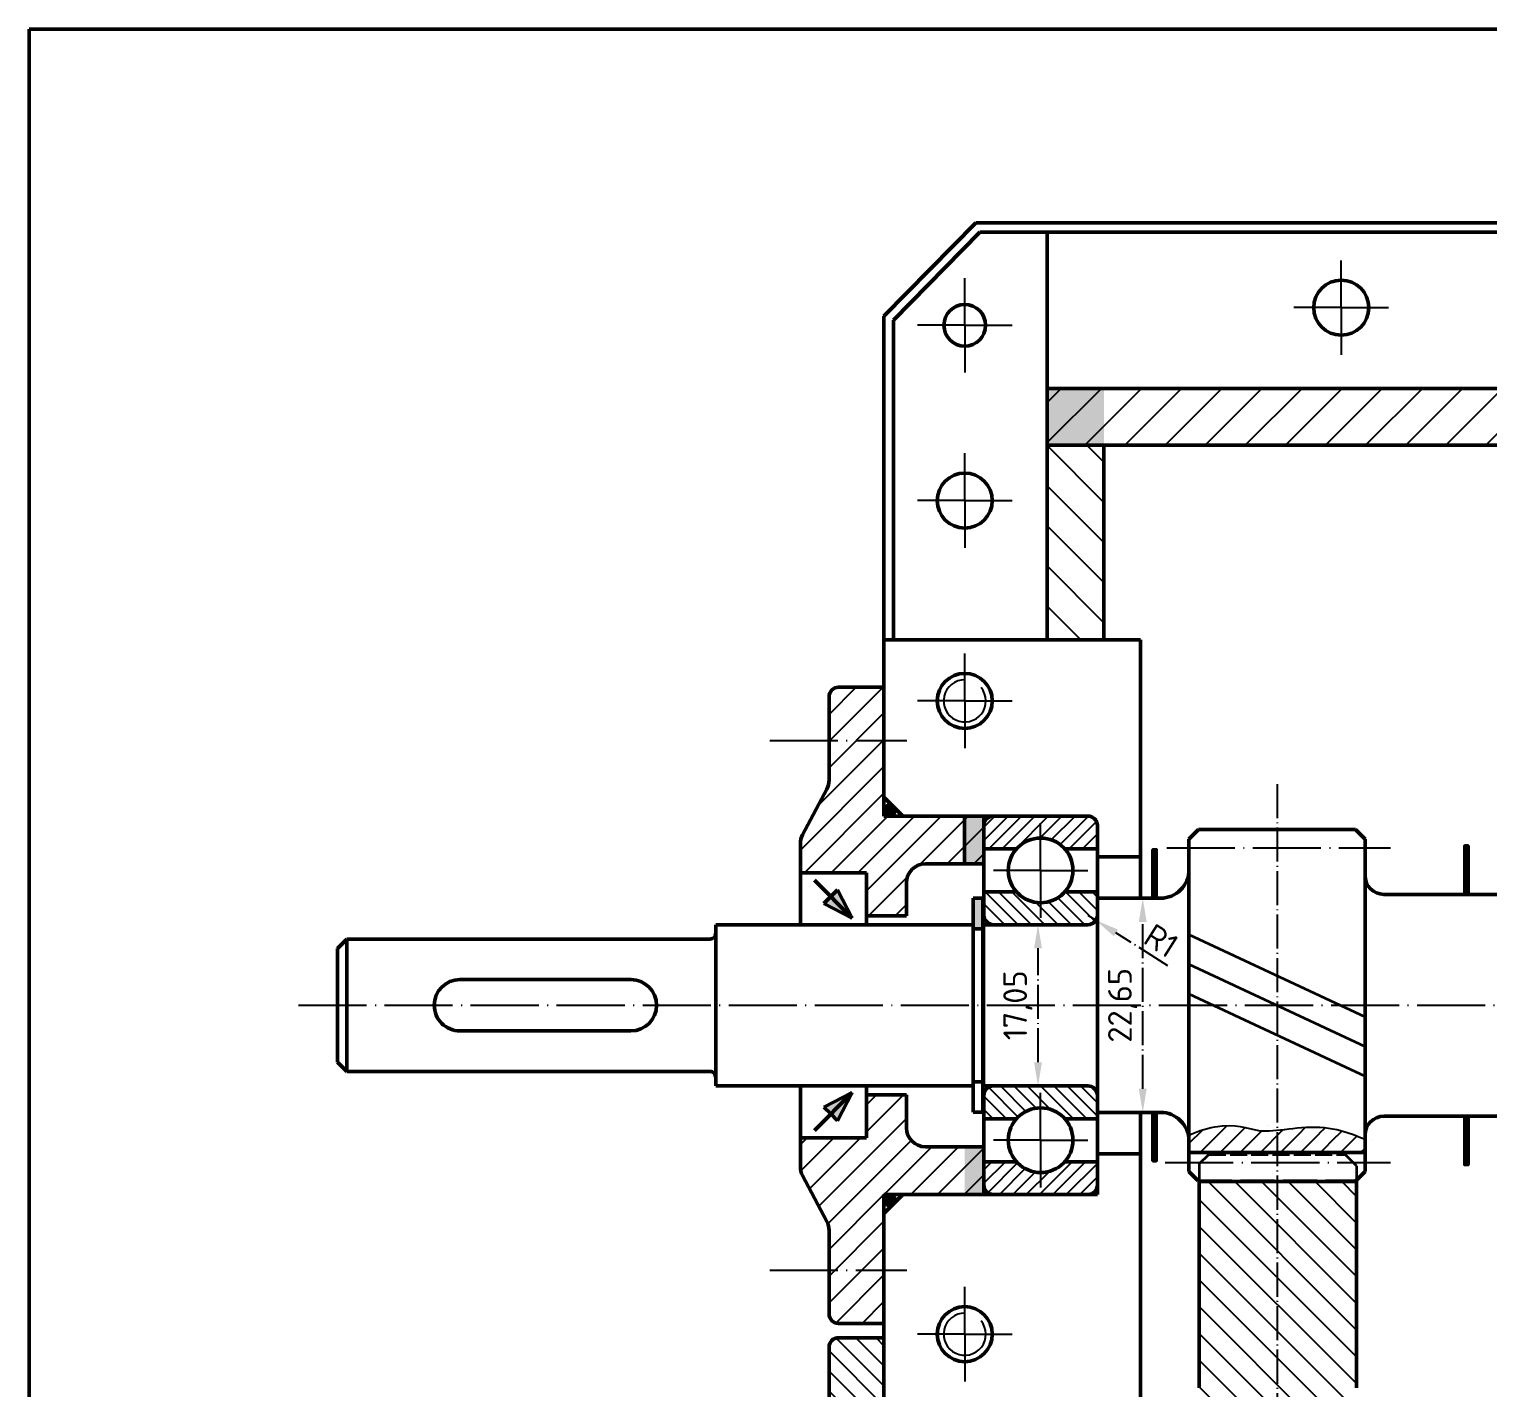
# Model space of a CAD drawing. Header units: millimetres. Extents: x 862 to 1252, y 821 to 1098.
# Drawn here: x 861.9 to 1016.2, y 954.5 to 1098.2 of the extents above; entities that cross this region are included whole.
import ezdxf

# ---------------------------------------------------------------- set-up
doc = ezdxf.new("R2010")
doc.units = ezdxf.units.MM
doc.header["$LTSCALE"] = 0.3
doc.linetypes.add('ACAD_ISO02W100', pattern=[15, 12, -3])
doc.linetypes.add('ACAD_ISO04W100', pattern=[30, 24, -3, 0, -3])
for name, color, linetype, lineweight in [('Brruchkanten', 7, 'Continuous', 25), ('Schraffuren', 7, 'Continuous', 25), ('Sichtbare Körperkanten', 7, 'Continuous', 50), ('Strichpunkt', 7, 'ACAD_ISO04W100', 25), ('Unsichtbare Kanten', 7, 'ACAD_ISO02W100', 35)]:
    doc.layers.add(name, color=color, linetype=linetype, lineweight=lineweight)
doc.styles.get("Standard").update_dxf_attribs({"font": 'isocpeur.ttf'})
doc.dimstyles.new('ISO-25', dxfattribs={"dimtxt": 2.5, "dimasz": 2.5, "dimexe": 1.25, "dimexo": 0.625, "dimtad": 1, "dimtxsty": 'Standard', "dimcen": 2.5, "dimadec": 0, "dimazin": 0, "dimtfac": 1, "dimtmove": 0, "dimatfit": 3, "dimfxl": 1, "dimarcsym": 0})

# ---------------------------------------------------------------- blocks, each defined once
blk = doc.blocks.new('Lager 1A1')
at = {"layer": 'Schraffuren', "linetype": 'ByBlock'}
h = blk.add_hatch(dxfattribs=at)
h.set_pattern_fill('_USER', color=256, angle=45, style=0, pattern_type=0)
h.set_pattern_definition([(45, (0, 0), (-0.7071067811865475, 0.7071067811865476), [])])
h.paths.add_polyline_path([(1270.342617737804, 965.1309885202589, -0.4451550515750539), (1275.42391347433, 965.130988520259), (1278.883265606067, 965.1309885202589), (1278.883265606067, 967.5809885202589, 0.4142135623730948), (1277.883265606067, 968.5809885202589), (1267.883265606067, 968.5809885202589, 0.4142135623730951), (1266.883265606067, 967.5809885202589), (1266.883265606067, 965.1309885202588)])
h = blk.add_hatch(dxfattribs=at)
h.set_pattern_fill('_USER', color=256, angle=315, style=0, pattern_type=0)
h.set_pattern_definition([(315, (0, 0), (0.7071067811865477, 0.7071067811865474), [])])
h.paths.add_polyline_path([(1277.883265606067, 957.1046383095436, 0.4142135623730817), (1278.883265606067, 958.1046383095436), (1278.883265606067, 960.5809885202589), (1275.447399972528, 960.5809885202589, -0.4513540548749484), (1270.319131239607, 960.5809885202589), (1266.883265606067, 960.5809885202589), (1266.883265606067, 958.1046383095431, 0.4142135623731084), (1267.883265606067, 957.1046383095431)])
h = blk.add_hatch(dxfattribs=at)
h.set_pattern_fill('_USER', color=256, angle=315, style=0, pattern_type=0)
h.set_pattern_definition([(135, (2545.766531212134, 1897.161977040518), (-0.7071067811865477, -0.7071067811865474), [])])
h.paths.add_polyline_path([(1267.883265606067, 940.0573387309742, 0.4142135623730819), (1266.883265606067, 939.0573387309742), (1266.883265606067, 936.5809885202589), (1270.319131239606, 936.5809885202589, -0.4513540548749483), (1275.447399972527, 936.5809885202589), (1278.883265606067, 936.5809885202589), (1278.883265606067, 939.0573387309746, 0.4142135623731084), (1277.883265606067, 940.0573387309746)])
h = blk.add_hatch(dxfattribs=at)
h.set_pattern_fill('_USER', color=256, angle=45, style=0, pattern_type=0)
h.set_pattern_definition([(225, (2545.766531212134, 1897.161977040518), (0.7071067811865475, -0.7071067811865476), [])])
h.paths.add_polyline_path([(1275.42391347433, 932.0309885202588, -0.4451550515750539), (1270.342617737804, 932.0309885202587), (1266.883265606067, 932.0309885202588), (1266.883265606067, 929.5809885202589, 0.4142135623730948), (1267.883265606067, 928.5809885202589), (1277.883265606067, 928.5809885202589, 0.4142135623730951), (1278.883265606067, 929.5809885202589), (1278.883265606067, 932.0309885202589)])
at = {"layer": 'Sichtbare Körperkanten'}
for p, q in [((1266.883265606067, 958.1046383095431), (1266.883265606067, 967.5809885202589)), ((1267.883265606067, 968.5809885202589), (1277.883265606067, 968.5809885202589)), ((1278.883265606067, 967.5809885202589), (1278.883265606067, 958.1046383095436)), ((1266.883265606067, 965.1309885202588), (1270.342617737804, 965.1309885202589)), ((1275.42391347433, 965.130988520259), (1278.883265606067, 965.1309885202589)), ((1266.883265606067, 960.5809885202589), (1270.319131239607, 960.5809885202589)), ((1275.447399972528, 960.5809885202589), (1278.883265606067, 960.5809885202589)), ((1267.883265606067, 957.1046383095431), (1277.883265606067, 957.1046383095436)), ((1277.883265606067, 940.0573387309746), (1267.883265606067, 940.0573387309742)), ((1266.883265606067, 929.5809885202589), (1266.883265606067, 939.0573387309742)), ((1278.883265606067, 939.0573387309746), (1278.883265606067, 929.5809885202589)), ((1270.319131239606, 936.5809885202589), (1266.883265606067, 936.5809885202589)), ((1278.883265606067, 936.5809885202589), (1275.447399972527, 936.5809885202589)), ((1270.342617737804, 932.0309885202587), (1266.883265606067, 932.0309885202588)), ((1278.883265606067, 932.0309885202589), (1275.42391347433, 932.0309885202588)), ((1277.883265606067, 928.5809885202589), (1267.883265606067, 928.5809885202589))]:
    blk.add_line(p, q, dxfattribs=at)
for centre in [(1272.883265606067, 962.8428134149011), (1272.883265606067, 934.3191636256166)]:
    blk.add_circle(centre, 3.419157338188484, dxfattribs=at)
for centre, start, end in [((1267.883265606067, 967.5809885202589), 90, 180), ((1277.883265606067, 967.5809885202589), 0, 90), ((1267.883265606067, 958.1046383095431), 180, 270.0000000000032), ((1277.883265606067, 958.1046383095436), 270.0000000000032, 0), ((1267.883265606067, 939.0573387309742), 90, 180), ((1277.883265606067, 939.0573387309746), 0, 90), ((1267.883265606067, 929.5809885202589), 180, 270), ((1277.883265606067, 929.5809885202589), 270, 0)]:
    blk.add_arc(centre, 1, start, end, dxfattribs=at)
blk = doc.blocks.new('Mittelkreutz')
at = {"layer": 'Strichpunkt'}
for q in [(968.8991335809695, 946.960824791583), (963.8991335809695, 941.960824791583), (968.8991335809695, 936.960824791583), (973.8991335809695, 941.960824791583)]:
    blk.add_line((968.8991335809695, 941.960824791583), q, dxfattribs=at)
blk = doc.blocks.new('*D30')
at = {"layer": 'Defpoints', "color": 0, "ltscale": 0.5}
for p in [(968.6219883971348, 1003.489700706815), (970.507969449846, 1003.489700706815), (970.5079694498468, 986.4424011282457)]:
    blk.add_point(p, dxfattribs=at)
at = {"layer": 'Strichpunkt', "color": 0, "lineweight": -2, "ltscale": 0.5}
for p, q in [((969.882969449846, 1003.489700706815), (967.3719883971348, 1003.489700706815)), ((968.6219883971348, 988.9424011282457), (968.6219883971348, 1000.989700706815)), ((969.8829694498468, 986.4424011282457), (967.3719883971348, 986.4424011282457))]:
    blk.add_line(p, q, dxfattribs=at)
at = {"layer": 'Strichpunkt', "color": 0, "ltscale": 0.5}
for points in [[(968.2053217304682, 1000.989700706815), (969.0386550638015, 1000.989700706815), (968.6219883971348, 1003.489700706815)], [(968.2053217304682, 988.9424011282457), (969.0386550638015, 988.9424011282457), (968.6219883971348, 986.4424011282457)]]:
    blk.add_solid(points, dxfattribs=at)
at = {"layer": 'Strichpunkt', "color": 0, "ltscale": 0.5, "insert": (966.4969883971347, 994.9660509175302), "char_height": 2.5, "attachment_point": 5, "rotation": 90}
blk.add_mtext('17,05', dxfattribs=at)
blk = doc.blocks.new('*D31')
at = {"layer": 'Defpoints', "color": 0, "ltscale": 0.5}
for p in [(978.242133580969, 1006.289700706815), (979.6994645758205, 1006.289700706815), (978.242133580969, 983.6424011282459)]:
    blk.add_point(p, dxfattribs=at)
at = {"layer": 'Strichpunkt', "color": 0, "lineweight": -2, "ltscale": 0.5}
for p, q in [((978.867133580969, 1006.289700706815), (980.9494645758205, 1006.289700706815)), ((979.6994645758205, 986.1424011282459), (979.6994645758205, 1003.789700706815)), ((978.867133580969, 983.6424011282459), (980.9494645758205, 983.6424011282459))]:
    blk.add_line(p, q, dxfattribs=at)
at = {"layer": 'Strichpunkt', "color": 0, "ltscale": 0.5}
for points in [[(979.2827979091538, 1003.789700706815), (980.1161312424871, 1003.789700706815), (979.6994645758205, 1006.289700706815)], [(979.2827979091538, 986.1424011282459), (980.1161312424871, 986.1424011282459), (979.6994645758205, 983.6424011282459)]]:
    blk.add_solid(points, dxfattribs=at)
at = {"layer": 'Strichpunkt', "color": 0, "ltscale": 0.5, "insert": (977.5744645758203, 994.9660509175304), "char_height": 2.5, "attachment_point": 5, "rotation": 90}
blk.add_mtext('22,65', dxfattribs=at)
blk = doc.blocks.new('*D32')
at = {"layer": 'Defpoints', "color": 0, "ltscale": 0.5}
for p in [(973.8991335809684, 1004.489700706814), (974.7442016721781, 1003.955042010804)]:
    blk.add_point(p, dxfattribs=at)
at = {"layer": 'Strichpunkt', "color": 0, "lineweight": -2, "ltscale": 0.5}
for p, q in [((973.8991335809684, 1004.489700706814), (974.7442016721781, 1003.955042010804)), ((982.3498144930653, 999.143113746713), (976.8568719002023, 1002.618395270779))]:
    blk.add_line(p, q, dxfattribs=at)
at = {"layer": 'Strichpunkt', "color": 0, "ltscale": 0.5}
blk.add_solid([(977.0796463568732, 1002.970506975449), (976.6340974435315, 1002.266283566108), (974.7442016721781, 1003.955042010804)], dxfattribs=at)
at = {"layer": 'Strichpunkt', "color": 0, "ltscale": 0.5, "insert": (981.6621633656649, 1001.796933809752), "char_height": 2.5, "attachment_point": 5, "rotation": 327.6792320209646}
blk.add_mtext('R1', dxfattribs=at)

msp = doc.modelspace()

# ---------------------------------------------------------------- hatches: boundary and pattern name
at = {"layer": 'Schraffuren'}
for points in [[(975.6017332131647, 1054.183642269713), (975.601733213165, 1060.183642269713), (975.3004111508459, 1060.183642269713), (969.601733213165, 1060.183642269713), (969.601733213165, 1055.243621354673), (969.601733213165, 1054.183642269713)], [(962.7695836889925, 1006.278406181022), (961.7695836889925, 1006.278406181022), (961.7695836889926, 1003.489700706815), (961.7695836889926, 1003.06605091753), (962.7695836889925, 1003.06605091753)]]:
    msp.add_hatch(color=256, dxfattribs=at).paths.add_polyline_path(points)
h = msp.add_hatch(dxfattribs=at)
h.set_pattern_fill('_USER', color=256, scale=3, angle=45, style=0, pattern_type=0)
h.set_pattern_definition([(45, (3.069544618483633e-12, 0), (-2.121320343559642, 2.121320343559643), [])])
h.paths.add_polyline_path([(969.601733213165, 1060.183642269713), (969.6017332131647, 1054.183642269713), (1125.324057831739, 1054.183642269713), (1125.324057831739, 1060.183642269713)])
h = msp.add_hatch(dxfattribs=at)
h.set_pattern_fill('_USER', color=256, scale=3, angle=315, style=0, pattern_type=0)
h.set_pattern_definition([(315, (3.069544618483633e-12, 0), (2.121320343559643, 2.121320343559642), [])])
h.paths.add_polyline_path([(975.601733213165, 1054.183642269713), (969.601733213165, 1054.183642269713), (969.6017332131634, 1033.606820238883), (975.601733213165, 1033.606820238883)])
at = {"layer": 'Schraffuren', "ltscale": 0.3}
h = msp.add_hatch(dxfattribs=at)
h.set_pattern_fill('_USER', color=256, scale=2, angle=45, style=0, pattern_type=0)
h.set_pattern_definition([(45, (0, 0), (-1.414213562373095, 1.414213562373095), [])])
h.paths.add_polyline_path([(952.332638897713, 1014.96605091753), (952.332638897713, 1022.9723666861), (946.531398204616, 1022.9723666861), (946.5313982040681, 1018.765129106859, -0.1225882559563853), (946.2980192050417, 1017.827552316174), (943.7213620957936, 1012.972508328879, 0.122588255989436), (943.4879830967672, 1012.034931537934), (943.4879830967672, 1008.966050917531), (950.4879830967676, 1008.966050917531), (950.4879830967675, 1004.433536710341), (954.7104733158538, 1004.433536710341), (954.7104733158538, 1007.927621566274, -0.4142135623730736), (956.7104733158537, 1009.927621566274), (962.8991335809691, 1009.927621566275), (962.8991335809691, 1014.96605091753)])
h.paths.add_polyline_path([(952.3326388977121, 974.9660509175304), (962.8945685092339, 974.96605091753), (962.8991335809691, 980.0044802687856), (956.710473315853, 980.0044802687863, -0.4142135623730724), (954.7104733158533, 982.0044802687863), (954.7104733158534, 985.4985651247197), (950.4879830967672, 985.4985651247199), (950.4879830967669, 980.9660509175293), (943.4879830967665, 980.9660509175296), (943.4879830967664, 977.8971702971272, 0.122588255989436), (943.7213620957926, 976.959593506182), (946.2980192050405, 972.1045495188869, -0.1225882559563915), (946.5313982040669, 971.1669727282023), (946.5313982046148, 966.9597351489613), (952.3326355943594, 966.959735148961), (952.3326355943595, 973.2331221373072)])
h.paths.add_polyline_path([(946.531398204616, 1022.9723666861), (952.332638897713, 1022.9723666861), (952.332638897713, 1028.602034449925), (947.5313982042086, 1028.602034449925, 0.4142267292229822), (946.531398205219, 1027.601989495697)])
h.paths.add_polyline_path([(946.5313982052176, 962.3300224306372, 0.4142003955666017), (947.5313982042071, 961.3300673851356), (952.3326355943593, 961.3300673851354), (952.3326355943594, 966.959735148961), (946.5313982046148, 966.9597351489613)])
at = {"layer": 'Schraffuren'}
h = msp.add_hatch(dxfattribs=at)
h.set_pattern_fill('_USER', color=256, scale=1.5, angle=45, style=0, pattern_type=0)
h.set_pattern_definition([(45, (0, 0), (-1.060660171779821, 1.060660171779821), [])])
edge = h.paths.add_edge_path()
edge.add_spline(control_points=[(1003.213133580969, 980.7010623343499), (1002.482576073419, 981.2268526296547), (997.7849185746386, 982.8335463758895), (992.244117432683, 980.9468625431236), (989.1829237040399, 982.8163757671243), (985.0896579725438, 981.551776427311), (984.5851335809723, 981.1913241071345)], knot_values=[1.11117491017793, 1.111174910177958, 1.111174910177958, 1.111174910177958, 5.600364744944434, 12.5995225131563, 17.23510285277807, 19.22324843366641, 19.22324843366641, 19.22324843366641, 19.22324843366641], degree=3, periodic=0)
edge.add_line((984.5851335809691, 981.1913241071326), (984.5851335809691, 979.4117007068141))
edge.add_line((984.5851335809691, 979.4117007068141), (1003.213133580969, 979.4117007068139))
edge.add_line((1003.213133580969, 979.4117007068139), (1003.213133580969, 980.70106233435))
h = msp.add_hatch(dxfattribs=at)
h.set_pattern_fill('_USER', color=256, scale=2, angle=315, style=0, pattern_type=0)
h.set_pattern_definition([(315, (0, 0), (1.414213562373095, 1.414213562373095), [])])
h.paths.add_polyline_path([(1002.307119129531, 976.3260509175315), (985.6791191295306, 976.3260509175315), (985.6791191295316, 954.5235444298854, -0.279674705683404), (984.6026210630515, 952.7495252138718), (984.2102052196952, 952.5452451323416), (984.2102052196952, 938.2226496862254), (1001.776033039367, 938.2226496862254), (1003.776033039367, 940.2226496862253), (1003.776033039367, 942.1817439314461), (1003.776033039367, 952.5452451323428), (1003.383617196011, 952.7495252138733, -0.2796747056833637), (1002.307119129531, 954.5235444298867)])
h.paths.add_polyline_path([(984.2102052196952, 899.386856702719), (984.6026210630515, 899.1825766211888, -0.2796747056834049), (985.6791191295316, 897.4085574051752), (985.6791191295306, 875.6060509175292), (1002.307119129531, 875.6060509175292), (1002.307119129531, 897.408557405174, -0.2796747056833643), (1003.383617196011, 899.1825766211873), (1003.776033039367, 899.3868567027179), (1003.776033039367, 911.7094521488352), (1001.776033039367, 913.7094521488352), (984.2102052196952, 913.7094521488352), (984.2102052196952, 911.0965482226987)])
h = msp.add_hatch(dxfattribs=at)
h.set_pattern_fill('_USER', color=256, scale=1.5, angle=315, style=0, pattern_type=0)
h.set_pattern_definition([(315, (0, 0), (1.060660171779821, 1.060660171779821), [])])
h.paths.add_polyline_path([(952.3326355943592, 959.823675566133), (947.5313949007854, 959.823675566133), (947.3459444779471, 959.8063291880513), (947.1669278414089, 959.7548918474713), (946.9840157899679, 959.6605603306261), (946.8242881195988, 959.5307823473196), (946.6999252884829, 959.3792457991526), (946.6075153682741, 959.2063589984982), (946.5506096203821, 959.0187658881492), (946.5313949007854, 958.823675566133), (946.5313982041389, 951.5946992694038), (952.3326355943592, 951.5946992694038)])
h.paths.add_polyline_path([(962.8991335809694, 947.6989998969409), (952.3326355943591, 947.6989796977473), (952.3326355943592, 951.5946992694038), (946.5313982041389, 951.5946992694038), (946.5313982041389, 942.9293895951813), (943.4879830967673, 936.7507462328123), (943.487983096767, 925.9660509175303), (948.09926156769, 925.9660509175303), (948.0992615676903, 934.6611618246768), (950.606477063935, 939.7512300005162), (950.606477063935, 941.8620960198242), (950.7587179989124, 942.6274628845543), (951.1922635015619, 943.2763095821973), (951.7168933664389, 943.6533639632512), (952.3343527360327, 943.8434966229744), (955.7800811211846, 943.8620960198241), (962.8991335809694, 943.8620960198242)])
at = {"layer": 'Sichtbare Körperkanten', "ltscale": 0.5}
for points in [[(953.3364114774681, 1015.961249850983), (953.3324192904305, 1015.965237916561, 0.6546359340199032), (952.332638897713, 1015.566865054576), (952.332638897713, 1015.528868425349, 0.3660817028584331), (952.8406090563728, 1014.96605091753), (952.9983250792918, 1014.96605091753, 0.3752842771181154), (953.5066026886252, 1015.547866739962, 0.1977979292225397)], [(962.8945685092339, 1014.96605091753), (960.8486521485686, 1014.96605091753), (960.8486521485686, 1009.927621566274), (962.8945685092339, 1009.927621566274)], [(981.1273282046859, 1011.406722325991), (980.7811117723568, 1011.406722325991), (980.7811117723568, 1006.289700706815), (981.1273282046859, 1006.289700706815)], [(1014.10643869405, 1011.810252745817), (1013.760222261721, 1011.810252745817), (1013.760222261721, 1006.693231126641), (1014.10643869405, 1006.693231126641)], [(981.1273282046843, 978.525379509069), (980.7811117723552, 978.525379509069), (980.7811117723558, 983.6424011282453), (981.1273282046849, 983.6424011282453)], [(1014.10643869405, 978.1218490892431), (1013.760222261721, 978.1218490892431), (1013.760222261721, 983.2388707084194), (1014.10643869405, 983.2388707084194)], [(962.8945685092333, 974.9660509175299), (960.848652148568, 974.96605091753), (960.8486521485681, 980.0044802687858), (962.8945685092334, 980.0044802687856)], [(953.3364114774681, 973.9708519840772), (953.3324192904305, 973.9668639184997, -0.6546359340199032), (952.332638897713, 974.3652367804846), (952.332638897713, 974.4032334097114, -0.3660817028584331), (952.8406090563728, 974.9660509175302), (952.9983250792918, 974.9660509175302, -0.3752842771181154), (953.5066026886252, 974.384235095098, -0.1977979292225397)]]:
    msp.add_hatch(color=256, dxfattribs=at).paths.add_polyline_path(points)
at = {"layer": 'Strichpunkt', "ltscale": 0.3}
h = msp.add_hatch(color=256, dxfattribs=at)
h.paths.add_polyline_path([(948.9799508002012, 1004.174210138663), (946.6991266542287, 1006.455034284635), (945.9874827192301, 1005.743390349636)])
h.paths.add_polyline_path([(947.4107705892274, 1007.166678219634), (946.6991266542287, 1006.455034284635), (948.9799508002008, 1004.174210138663)])
h = msp.add_hatch(color=256, dxfattribs=at)
h.paths.add_polyline_path([(948.9799508002012, 985.757891696398), (945.9874827192301, 984.1887114854242), (946.6991266542287, 983.4770675504255)])
h.paths.add_polyline_path([(948.9799508002008, 985.7578916963976), (946.6991266542287, 983.4770675504257), (947.4107705892274, 982.7654236154269)])

# ---------------------------------------------------------------- linework, layer by layer
at = {"layer": 'Brruchkanten', "ltscale": 0.5}
for centre, end in [((960.8760105977167, 1027.15263097198), 39.27965525232158), ((960.8760105977167, 960.1972331431434), 39.27965525232152)]:
    msp.add_arc(centre, 2.231769118876173, 90, end, dxfattribs=at)
at = {"layer": 'Brruchkanten'}
msp.add_open_spline([(984.5851335809723, 981.1913241071345), (985.0896579725438, 981.551776427311), (989.1829237040399, 982.8163757671243), (992.244117432683, 980.9468625431236), (997.7849185746386, 982.8335463758895), (1002.482576073419, 981.2268526296547), (1003.213133580969, 980.7010623343499)], degree=3, knots=[1.111174910177929, 1.111174910177929, 1.111174910177929, 1.111174910177929, 3.09932049106627, 7.734900830688034, 14.7340585988999, 19.22324843366638, 19.22324843366638, 19.22324843366638, 19.22324843366641], dxfattribs=at)
at = {"layer": 'Schraffuren'}
for p, q in [((969.601733213162, 1033.606820238883), (966.601733213162, 1033.606820238883)), ((1015.233128214515, 1006.69323112538), (1015.233128214515, 1006.69323112538)), ((1015.233128214515, 983.2388707096873), (1015.233128214515, 983.2388707096877))]:
    msp.add_line(p, q, dxfattribs=at)
at = {"layer": 'Schraffuren', "linetype": 'ByBlock', "lineweight": 35}
for p, q in [((984.585133580969, 1002.44986465487), (1003.213133580969, 993.7485001670548)), ((984.585133580969, 999.3167331614378), (1003.213133580969, 990.6153686736228)), ((984.5851335809696, 996.1836016680064), (1003.213133580969, 987.482237180191))]:
    msp.add_line(p, q, dxfattribs=at)
at = {"layer": 'Sichtbare Körperkanten', "ltscale": 0.5}
for p, q in [((861.9245924611126, 821.1683134163064), (861.9245924611125, 1098.168313416306)), ((1251.924592461113, 1098.168313416306), (861.9245924611125, 1098.168313416306)), ((952.3316062498643, 1016.965017736225), (954.3326388977129, 1014.96605091753)), ((954.3326355943597, 974.9660509175303), (952.3326355943597, 972.9660509175303))]:
    msp.add_line(p, q, dxfattribs=at)
at = {"layer": 'Sichtbare Körperkanten'}
for p, q in [((952.3326388977165, 1067.823205001583), (962.0569654802063, 1077.69363609939)), ((962.052578125452, 1077.697956590792), (969.6017332131648, 1077.697956590792)), ((969.601733213165, 1077.697956590792), (1125.324057831739, 1077.697956590792)), ((953.3326388977164, 1067.413352447214), (962.4798100786547, 1076.697956590792)), ((962.4798100786547, 1076.697956590792), (1132.454415867504, 1076.697956590792)), ((969.601733213165, 1060.183642269713), (969.601733213165, 1076.697956590792)), ((952.3326388977165, 1067.823205001583), (952.33263889771, 1033.606820238887)), ((953.3326388977111, 1033.606820238887), (953.3326388977166, 1067.413352447213)), ((969.6017332131647, 1054.183642269713), (969.601733213165, 1060.183642269713)), ((969.601733213165, 1060.183642269713), (975.3004111508459, 1060.183642269713)), ((969.601733213165, 1060.183642269713), (1125.324057831739, 1060.183642269713)), ((975.601733213165, 1060.183642269713), (969.601733213165, 1060.183642269713)), ((975.3004111508469, 1060.183642269713), (975.601733213166, 1060.183642269713)), ((969.6017332131632, 1054.183642269713), (975.6017332131632, 1054.183642269711)), ((969.601733213165, 1054.183642269713), (1125.324057831739, 1054.183642269713)), ((969.601733213165, 1054.183642269713), (969.6017332131634, 1033.606820238883)), ((975.601733213165, 1054.183642269713), (975.601733213165, 1033.606820238883)), ((952.332638897713, 1014.96605091753), (952.332638897713, 1033.606820238883)), ((979.4550636089133, 1033.606820238887), (952.3326388977134, 1033.606820238887)), ((969.6017332131619, 1033.606820238883), (966.6017332131619, 1033.606820238883)), ((969.6017332131603, 1033.606820238883), (975.6017332131602, 1033.606820238883)), ((979.4550636089127, 1010.653571539978), (979.4550636089133, 1033.606820238883)), ((946.531398205219, 1027.601989495694), (946.5313982040681, 1018.765129107077)), ((952.3326388977114, 1028.602034449925), (947.5313982042085, 1028.602034449925)), ((952.3326388977127, 1026.514915167438), (952.332638897713, 1014.96605091753)), ((943.7213620957936, 1012.972508328879), (946.2980192050417, 1017.827552316174)), ((952.332638897713, 1014.96605091753), (962.8945685092339, 1014.96605091753)), ((973.8991335809691, 1014.96605091753), (962.8945685092339, 1014.96605091753)), ((962.8991335809691, 1009.927619498182), (962.8991335809691, 1014.96605091753)), ((974.8991335809691, 1010.953426664027), (974.8991335809691, 1013.96605091753)), ((943.4879830967672, 1006.958606028621), (943.4879830967672, 1012.034931537934)), ((984.5851335349743, 1012.547200706815), (985.5851335349743, 1013.547200706815)), ((984.5851335809691, 994.9660509175303), (984.5851335809691, 1012.54720075281)), ((985.5851335349743, 1013.547200706815), (1002.213133626962, 1013.547200706815)), ((1003.213133626964, 1012.547200706815), (1002.213133626963, 1013.547200706814)), ((1003.213133626964, 1012.547200706815), (1003.213133580969, 994.9897007068148)), ((975.1991437932697, 1010.653426664201), (979.4550636089127, 1010.653571539978)), ((979.4550636089127, 1010.653571539978), (979.4549150583751, 1006.289700706815)), ((950.4879830967675, 1008.966050917531), (943.4879830967672, 1008.966050917531)), ((950.4879830967676, 1008.966050917531), (950.4879830967675, 1003.489700706815)), ((962.8991335809686, 1009.927621566275), (956.7104733158536, 1009.927621566274)), ((954.7104733158538, 1007.927621566274), (954.7104733158538, 1004.433536710341)), ((943.4879830967673, 1003.489700706816), (943.4879830967673, 1006.958606028622)), ((962.7695836889925, 1006.278406181022), (961.7695836889925, 1006.278406181022)), ((961.7695836889926, 1003.489700706815), (961.7695836889925, 1006.278406181022)), ((962.7695836889925, 1006.278406181022), (962.7695836889926, 994.9660509175303)), ((974.8991335809691, 1006.289700706815), (981.585133580969, 1006.289700706815)), ((974.8991335809691, 1006.289700706815), (974.8991335809691, 983.6424011282459)), ((1005.213133611628, 1006.6932311301), (1019.899133580969, 1006.693231123183)), ((950.4879830967676, 1004.433536710341), (954.7104733158538, 1004.433536710341)), ((934.5388729119519, 1003.489700706815), (961.7695836889926, 1003.489700706815)), ((934.5388729119519, 1003.489700706815), (934.5388729119519, 994.9660509175303)), ((946.5129267936468, 1003.489700706815), (943.4879830967672, 1003.489700706815)), ((961.7695836889926, 1003.489700706815), (961.7695836889925, 994.9660509175303)), ((961.769587817223, 1003.066050917531), (962.8695878172232, 1003.066050917531)), ((962.8695836889926, 1003.489700706815), (962.8695836889926, 994.9660509175304)), ((962.8695836889926, 1003.489700706815), (973.8991335809691, 1003.489700706815)), ((894.5388729119519, 1000.96605091753), (895.5388729119519, 1001.96605091753)), ((895.5388729119519, 1001.96605091753), (895.5388729119519, 994.9660509175303)), ((895.5388770401823, 1001.966050917531), (933.9388770401823, 1001.966050917531)), ((894.538872911952, 1000.96605091753), (894.5388729119519, 994.9660509175303)), ((907.4804891736019, 997.6780393111067), (925.5754084030871, 997.6780393111067)), ((894.5388729119526, 988.9660509175307), (894.5388729119519, 994.9660509175307)), ((895.5388729119526, 987.9660509175309), (895.5388729119519, 994.9660509175308)), ((934.5388729119527, 986.4424011282498), (934.5388729119519, 994.9660509175343)), ((961.7695836889926, 986.4424011282458), (961.7695836889925, 994.9660509175303)), ((962.7695836889902, 983.6536956540378), (962.7695836889926, 994.9660509175293)), ((962.8695836889926, 986.4424011282457), (962.8695836889926, 994.9660509175302)), ((984.5851335809696, 994.9660509175303), (984.585133580969, 977.3849010822511)), ((1003.213133580969, 977.3849010822513), (1003.213133580969, 994.9897007068139)), ((907.4804891736021, 992.2540625239556), (925.5754084030873, 992.2540625239571)), ((894.5388729119525, 988.9660509175308), (895.5388729119526, 987.9660509175309)), ((895.5388729119526, 987.9660509175309), (933.9388729119526, 987.9660509175342)), ((934.5388729119527, 986.4424011282456), (961.7695836889926, 986.4424011282458)), ((943.4879830967669, 986.4424011282455), (943.4879830967667, 982.973495806439)), ((950.4879830967669, 980.9660509175293), (950.4879830967672, 986.4424011282458)), ((961.7695836889926, 986.8660509175304), (962.8695836889927, 986.8660509175303)), ((961.7695836889394, 986.442401128245), (961.7695836889902, 983.6536956540382)), ((962.8695836889926, 986.4424011282457), (973.8991335809691, 986.4424011282459)), ((950.4879830967672, 985.4985651247199), (954.7104733158534, 985.4985651247197)), ((954.7104733158533, 982.0044802687866), (954.7104733158534, 985.4985651247198)), ((943.4879830967666, 982.9734958064396), (943.4879830967664, 977.8971702971273)), ((962.7695836889902, 983.6536956540601), (961.7695836889902, 983.6536956540382)), ((974.8991335809691, 983.6424011282459), (981.585133580969, 983.6424011282459)), ((979.4541441215954, 983.6424011282459), (979.453995571059, 979.2785303314403)), ((1005.213133611628, 983.2388707049678), (1019.899133580969, 983.2388707118849)), ((950.4879830967668, 980.9660509175293), (943.4879830967665, 980.9660509175296)), ((962.8991335809679, 980.0044802687856), (956.7104733158529, 980.0044802687863)), ((962.8991335809691, 980.0044802687861), (962.8945685092339, 974.9660509175304)), ((962.8991335809684, 980.004482336878), (962.8991335809682, 974.9660509175299)), ((974.8991335809692, 979.2786853835082), (979.4550636089127, 979.2785302950831)), ((974.8991335809691, 974.9660509175304), (974.8992803873692, 979.2786853785108)), ((979.4550636089127, 979.2785302950831), (979.4550636089126, 974.9660509175301)), ((984.5851335809689, 979.4117007068141), (1003.213133580969, 979.4117007068139)), ((943.7213620957928, 976.9595935061823), (946.2980192050406, 972.1045495188868)), ((984.5851335349743, 977.3849011282458), (985.537833956406, 976.4322007068141)), ((1003.213133626964, 977.3849011282458), (1002.26043320553, 976.4322007068139)), ((985.6791191295316, 954.5235444298854), (985.6791191295306, 976.432200706814)), ((985.6791191295302, 976.3260509175315), (1002.30711912953, 976.3260509175315)), ((1002.307119129531, 976.478886630814), (1002.307119129532, 954.5235444298872)), ((952.332638897713, 974.9660509175304), (962.8945685092339, 974.9660509175304)), ((952.3326388977121, 974.9660509175304), (962.894568509233, 974.96605091753)), ((952.3326388977121, 974.9660509175304), (952.3326388977111, 956.3252815961778)), ((952.3326388977129, 947.6989796977537), (952.3326388977129, 974.961155072517)), ((952.3326388977129, 947.6989796977537), (952.3326388977129, 974.961155072517)), ((974.8991335809691, 974.9660509175304), (962.8945685092339, 974.9660509175304)), ((979.4550636089126, 974.9660509175301), (979.4550636089127, 943.2314355140009)), ((952.3326355943595, 973.2331221373072), (952.3326355943591, 947.6989796977473)), ((952.3326388977129, 973.2331221373067), (952.3326388977129, 947.6989796977537)), ((946.5313982052176, 962.3301123393667), (946.5313982040669, 971.1669727279836)), ((952.3326388977098, 961.3300673851354), (947.5313982042069, 961.3300673851356)), ((952.3326355943592, 959.823675566133), (947.5313949007854, 959.823675566133)), ((946.5313949007854, 958.823675566133), (946.5313982041389, 943.162312888073))]:
    msp.add_line(p, q, dxfattribs=at)
at = {"layer": 'Sichtbare Körperkanten', "ltscale": 0.3}
for p, q in [((944.9659318732812, 1008.188229065583), (948.9799508002012, 1004.174210138663)), ((946.6991266542287, 1006.455034284635), (945.9874827192301, 1005.743390349636)), ((946.6991266542286, 1006.455034284635), (947.4107705892274, 1007.166678219634)), ((947.4107705892274, 1007.166678219634), (948.9799508002011, 1004.174210138662)), ((945.9874827192301, 1005.743390349636), (948.9799508002012, 1004.174210138663)), ((944.9659318732812, 981.7438727694781), (948.9799508002012, 985.757891696398)), ((945.9874827192301, 984.1887114854242), (948.9799508002012, 985.757891696398)), ((947.4107705892274, 982.7654236154269), (948.9799508002011, 985.7578916963982)), ((946.6991266542287, 983.4770675504255), (945.9874827192301, 984.1887114854242)), ((946.6991266542286, 983.4770675504258), (947.4107705892274, 982.7654236154269))]:
    msp.add_line(p, q, dxfattribs=at)
at = {"layer": 'Sichtbare Körperkanten', "lineweight": 35}
for p, q in [((974.8991335809691, 1006.289700706815), (974.8991335809691, 1004.489700706815)), ((974.8991335809691, 983.6424011282459), (974.8991335809691, 985.4424011282457))]:
    msp.add_line(p, q, dxfattribs=at)
at = {"layer": 'Sichtbare Körperkanten', "ltscale": 0.5}
for points in [[(962.8945685092339, 1014.96605091753), (960.8486521485686, 1014.96605091753), (960.8486521485686, 1009.927621566274), (962.8945685092339, 1009.927621566274)], [(981.1273282046859, 1006.289700706815), (980.7811117723568, 1006.289700706815), (980.7811117723568, 1011.406722325991), (981.1273282046859, 1011.406722325991)], [(1014.10643869405, 1006.693231126641), (1013.760222261721, 1006.693231126641), (1013.760222261721, 1011.810252745817), (1014.10643869405, 1011.810252745817)], [(981.1273282046849, 983.6424011282453), (980.7811117723558, 983.6424011282453), (980.7811117723552, 978.525379509069), (981.1273282046843, 978.525379509069)], [(1014.10643869405, 983.2388707084194), (1013.760222261721, 983.2388707084194), (1013.760222261721, 978.1218490892431), (1014.10643869405, 978.1218490892431)]]:
    msp.add_lwpolyline(points, close=True, dxfattribs=at)
at = {"layer": 'Sichtbare Körperkanten'}
for centre, radius in [((1000.694240219431, 1068.725464135946), 2.909016620923921), ((960.8760105977198, 1066.861035322557), 2.204063559998303), ((960.8760105977198, 1048.330461539998), 2.909016620923921), ((960.8760105977167, 1027.15263097198), 2.909016620923921), ((960.8760105977198, 960.1972331431434), 2.909016620923921)]:
    msp.add_circle(centre, radius, dxfattribs=at)
at = {"layer": 'Sichtbare Körperkanten', "ltscale": 0.5}
for centre in [(952.9194670678323, 1015.547866739962), (952.9194670678323, 974.384235095098)]:
    msp.add_circle(centre, 0.587135620792835, dxfattribs=at)
at = {"layer": 'Sichtbare Körperkanten'}
for centre, radius, start, end in [((947.5313982042086, 1027.602034449925), 1, 89.99999999999977, 180.0025756877109), ((944.5313982040681, 1018.765129107119), 2, 332.0443226298025, 359.9999999987964), ((945.4879830967672, 1012.034931537934), 2, 152.0443226298025, 180), ((975.199133580969, 1010.953426664027), 0.3, 180, 270.0019504057684), ((956.7104733158538, 1007.927621566274), 2, 90.00000000000318, 180.0000000000022), ((981.585133580969, 1009.289700706815), 3, 270, 1.513944028376634e-12), ((1005.213133611628, 1008.6932311301), 2, 180, 269.9999999730139), ((973.8991335809691, 1004.489700706815), 1, 270.0000000000002, 0), ((933.9388729119519, 1002.566050917534), 0.6, 270.0000000000002, 0), ((907.4804891736019, 994.9660509175303), 2.711988393576348, 90, 180), ((925.5754084030871, 994.9660509175303), 2.711988393576348, 0, 90), ((907.4804891736019, 994.9660509175319), 2.711988393576348, 180, 270.0000000000051), ((925.5754084030871, 994.9660509175335), 2.711988393576348, 270.0000000000051, 0), ((933.9388729119526, 987.3660509175342), 0.6, 0, 90.00000000000487), ((973.8991335809691, 985.4424011282457), 1, 0, 89.9999999999998), ((981.585133580969, 980.6424011282459), 3, 0, 90.00000000000001), ((1005.213133611628, 981.2388707049678), 2, 90.00000002698617, 180), ((956.7104733158533, 982.0044802687863), 2, 180, 269.9999999999942), ((945.4879830967664, 977.8971702971272), 2, 180, 207.9556773701957), ((944.5313982040669, 971.1669727279417), 2, 1.19853478172526e-09, 27.95567737019568), ((947.5313982042071, 962.3300673851356), 1, 179.9974243122891, 269.9999999999976), ((947.5313949007854, 958.823675566133), 1, 90, 180)]:
    msp.add_arc(centre, radius, start, end, dxfattribs=at)
at = {"layer": 'Strichpunkt'}
for p, q in [((940.2435709573377, 1022.9723666861), (954.746141843146, 1022.9723666861)), ((982.2430832737183, 1011.622200706815), (1005.916793638988, 1011.622200706815)), ((890.4109818805307, 994.9660509175303), (1204.937108077726, 994.9660509175303)), ((982.0784600512941, 978.357200706814), (1005.916793638987, 978.357200706814)), ((940.2435709573365, 966.9597351489616), (954.7461418431448, 966.9597351489609))]:
    msp.add_line(p, q, dxfattribs=at)
at = {"layer": 'Strichpunkt', "ltscale": 0.5}
msp.add_line((993.8991335809683, 1018.358522299058), (993.8991335809683, 867.5472237566621), dxfattribs=at)
at = {"layer": 'Strichpunkt', "ltscale": 0.3}
msp.add_line((946.5129267936466, 1003.489700706815), (939.5129267936466, 1003.489700706815), dxfattribs=at)
at = {"layer": 'Unsichtbare Kanten', "ltscale": 0.5}
for p, q in [((985.6791191295309, 978.1880509175315), (986.6791191295309, 979.1880509175315)), ((985.6791191295309, 978.1880509175315), (985.6791191295309, 976.432200706814)), ((986.6791191295309, 979.1880509175315), (1001.119148032406, 979.1880509175315)), ((1002.307119129531, 978.0012735710152), (1001.119148032406, 979.1880509175315)), ((1002.307119129531, 978.0012735710152), (1002.307119129531, 976.4788866308141))]:
    msp.add_line(p, q, dxfattribs=at)
at = {"layer": 'Unsichtbare Kanten'}
msp.add_line((985.537833956406, 976.4322007068141), (1002.26043320553, 976.4322007068139), dxfattribs=at)

# ---------------------------------------------------------------- block references
at = {"layer": 'Sichtbare Körperkanten', "lineweight": 35}
msp.add_blockref('Lager 1A1', (-303.9841320250979, 46.38506239727121), dxfattribs=at)
at = {"layer": 'Strichpunkt'}
for p in [(31.79510663846156, 126.7646393443626), (-8.023122983249777, 124.9002105309742), (-8.023122983249777, 106.3696367484149), (-8.023122983252847, 85.19180618039672), (-2.273736754432321e-13, 67.26705102058929), (-6.821210263296962e-13, 38.7434012313048), (-8.023122983249777, 18.23640835156039)]:
    msp.add_blockref('Mittelkreutz', p, dxfattribs=at)

# ---------------------------------------------------------------- dimensions: what is measured, and where the dimension line sits
at = {"layer": 'Strichpunkt', "ltscale": 0.5}
for base, p1, p2, picture, middle in [((979.6994645758205, 1006.289700706815), (978.242133580969, 983.6424011282459), (978.242133580969, 1006.289700706815), '*D31', (977.5744645758203, 994.9660509175304)), ((968.6219883971348, 1003.489700706815), (970.5079694498468, 986.4424011282457), (970.507969449846, 1003.489700706815), '*D30', (966.4969883971347, 994.9660509175302))]:
    dim = msp.add_linear_dim(base=base, p1=p1, p2=p2, angle=90, dimstyle='ISO-25', dxfattribs=at)
    dim.commit()
    dim.dimension.update_dxf_attribs({"geometry": picture, "text_midpoint": middle})
dim = msp.add_radius_dim(center=(973.8991335809684, 1004.489700706814), mpoint=(974.7442016721781, 1003.955042010804), dimstyle='ISO-25', dxfattribs=at)
dim.commit()
dim.dimension.update_dxf_attribs({"geometry": '*D32', "text_midpoint": (981.6621633656649, 1001.796933809752)})

doc.saveas('drawing.dxf')
